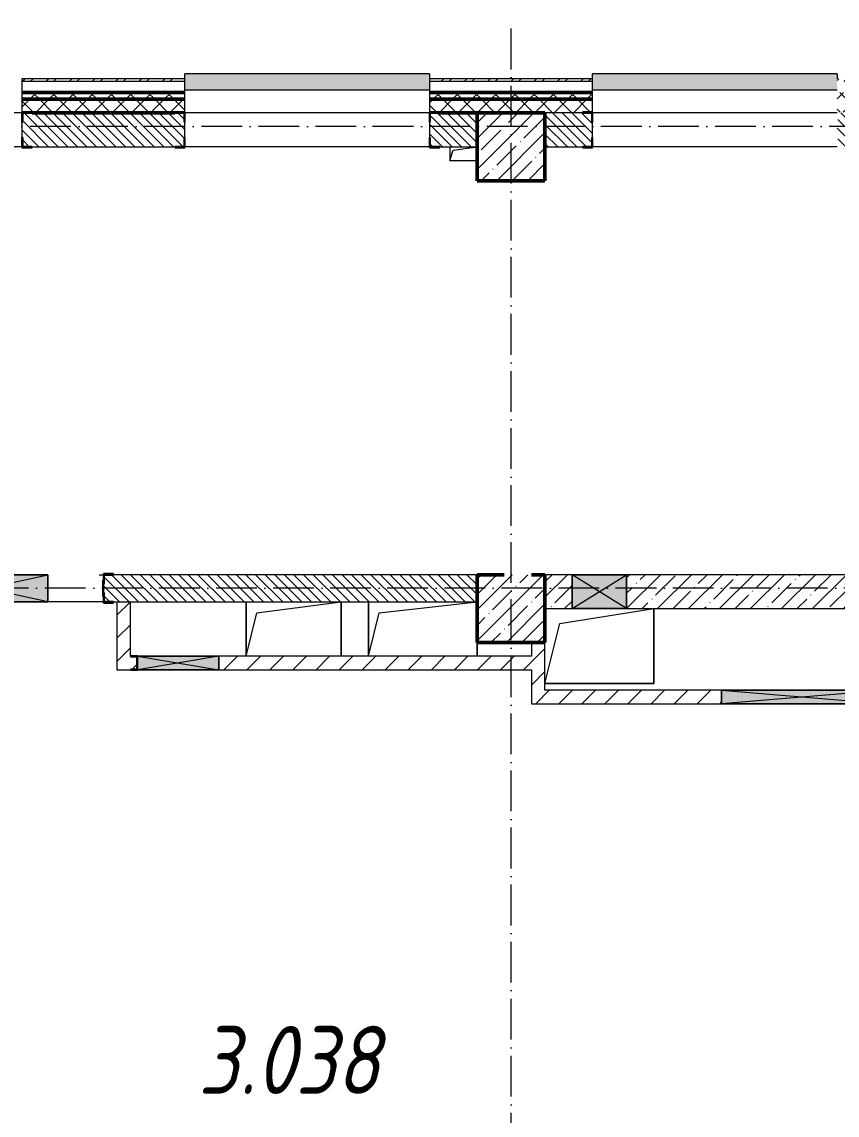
# Model space of a CAD drawing. Header units: millimetres. Extents: x 2294 to 908349, y -83289 to 219220.
# Drawn here: x 212584 to 218584, y 8128 to 16176 of the extents above; entities that cross this region are included whole.
import ezdxf

# ---------------------------------------------------------------- set-up
doc = ezdxf.new("R2010")
doc.units = ezdxf.units.MM
doc.linetypes.add('50_200_ШТРИХ_1Т_ш5_п1_п1_', pattern=[700, 500, -100, 0, -100])
for name, color, linetype, lineweight in [('A-DETL-GENF-OTLN', 7, 'Continuous', 9), ('A-FLOR-____-OTLN', 7, 'Continuous', 9), ('A-GENM-____-MCUT', 7, 'Continuous', 25), ('A-GENM-____-OTLN', 7, 'Continuous', 9), ('A-GENM-____-OTLN-1', 7, 'Continuous', 25), ('A-GLAZ-____-OTLN', 7, 'Continuous', 9), ('A-WALL-____-MCUT-1', 7, 'Continuous', 9), ('A-WALL-____-MCUT-2', 7, 'Continuous', 50), ('A-WALL-____-MCUT-3', 7, 'Continuous', 9), ('A-WALL-____-OTLN', 7, 'Continuous', 9), ('A-WALL-____-PATT-1', 7, 'Continuous', 9), ('A-WALL-FNSH-MCUT-1', 7, 'Continuous', 9), ('I-WALL-____-OTLN', 7, 'Continuous', 9), ('S-COLS-____-MCUT', 7, 'Continuous', 50), ('S-COLS-____-OTLN', 7, 'Continuous', 9), ('S-GRID-____-OTLN-1', 7, '50_200_ШТРИХ_1Т_ш5_п1_п1_', 9), ('Марки помещений', 7, 'Continuous', 9)]:
    doc.layers.add(name, color=color, linetype=linetype, lineweight=lineweight)
doc.layers.add('A-GLAZ-____-OTLN-1', color=7, linetype='Continuous', lineweight=9, true_color=0xc0c0c0)
doc.styles.add('ISOCPEUR_I_2', font='isocpeui.ttf', dxfattribs={"width": 0.85, "height": 2.3})
pattern_1 = [(45, (165583.51, 6025.28), (-70.71068, 70.71068), []), (135, (165583.51, 6025.28), (-70.71068, -70.71068), [])]
pattern_2 = [(45, (165583.5, 6025.28), (-114.04925, 114.04925), []), (45, (165697.56, 6025.28), (-114.04925, 114.04925), [201.612, -40.322, 3.353, -36.97])]
pattern_3 = [(45, (165583.51, 6025.28), (-84.85281, 84.85281), [])]
pattern_4 = [(135, (165583.507, 6025.276), (-35.35534, -35.35534), [])]

# ---------------------------------------------------------------- blocks, each defined once
blk = doc.blocks.new('3osi')
at = {"layer": 'S-GRID-____-OTLN-1', "color": 251, "ltscale": 0.6, "true_color": 0x636466}
for p, q in [((216183.5, 1542.7), (216183.5, 16175.8)), ((269657.9, 15406.3), (161153.7, 15406.3)), ((255902.3, 12006.3), (160914.7, 12006.3))]:
    blk.add_line(p, q, dxfattribs=at)
blk = doc.blocks.new('BSC_Колонна _Прямоугольная - 500х500-V65-АР1_План отверстий 3 этажа в осях 1-64_А-ГГ')
at = {"layer": 'S-COLS-____-OTLN'}
h = blk.add_hatch(dxfattribs=at)
h.set_pattern_fill('FP_102', color=256, style=0, pattern_type=2)
h.set_pattern_definition([(45, (-50600, -5831.04), (-114.04925, 114.04925), []), (45, (-50485.95, -5831.04), (-114.04925, 114.04925), [201.613, -40.323, 3.353, -36.97])])
h.paths.add_polyline_path([(-250, -250), (250, -250), (250, 250), (-250, 250)], flags=0)
at = {"layer": 'S-COLS-____-MCUT'}
for p, q in [((-50, 250), (-250, 250)), ((-250, 250), (-250, -250)), ((250, 250), (150, 250)), ((250, -250), (250, 250)), ((-250, -250), (250, -250))]:
    blk.add_line(p, q, dxfattribs=at)
blk = doc.blocks.new('Фахверк_СКБ_Уголок - 250_2700-27497298-АР1_План отверстий 3 этажа в осях 1-64_А-ГГ')
at = {"layer": 'A-GENM-____-MCUT'}
for p, q in [((200, 181), (125, 181)), ((125, 181), (125, 106)), ((131, 106), (131, 175)), ((131, 175), (200, 175)), ((200, 175), (200, 181)), ((125, 106), (131, 106)), ((131, -6), (125, -6)), ((125, -6), (125, -81)), ((131, -75), (131, -6)), ((200, -75), (131, -75)), ((200, -81), (200, -75)), ((125, -81), (200, -81))]:
    blk.add_line(p, q, dxfattribs=at)
blk = doc.blocks.new('154_Стойка_СКБ_Уголок - СМ-2480_200-28346303-АР1_План отверстий 3 этажа в осях 1-64_А-ГГ')
at = {"layer": 'A-GENM-____-MCUT'}
for p, q in [((125, 156), (125, 81)), ((200, 156), (125, 156)), ((125, 81), (131, 81)), ((131, 81), (131, 150)), ((131, 150), (200, 150)), ((200, 150), (200, 156)), ((131, 19), (125, 19)), ((125, 19), (125, -56)), ((131, -50), (131, 19)), ((125, -56), (200, -56)), ((200, -50), (131, -50)), ((200, -56), (200, -50))]:
    blk.add_line(p, q, dxfattribs=at)
blk = doc.blocks.new('Стойка_Влож_Полоса боковая - Полоса-28213942-АР1_План отверстий 3 этажа в осях 1-64_А-ГГ')
at = {"layer": 'A-GENM-____-OTLN'}
for p, q in [((-5, 60), (0, 60)), ((-5, -60), (-5, 60)), ((0, 31), (0, -31)), ((0, -60), (-5, -60))]:
    blk.add_line(p, q, dxfattribs=at)
blk = doc.blocks.new('AR_Отверстие прямоугольное _в плите_ - AR_Отверстие прямоугольное _в плите_-V180-АР1_План отверстий 3 этажа в осях 1-64_А-ГГ')
at = {"layer": 'A-GENM-____-OTLN'}
for p, q in [((-100, 50), (-100, -50)), ((-100, -50), (-75, 25)), ((-75, 25), (100, 50)), ((-100, -50), (100, -50))]:
    blk.add_line(p, q, dxfattribs=at)
blk = doc.blocks.new('AR_Отверстие прямоугольное _в плите_ - AR_Отверстие прямоугольное _в плите_-30552808-АР1_План отверстий 3 этажа в осях 1-64_А-ГГ')
at = {"layer": 'A-GENM-____-OTLN'}
for p, q in [((-290, 165), (400, 275)), ((400, -275), (400, 275)), ((-400, -275), (-290, 165)), ((-400, -275), (400, -275))]:
    blk.add_line(p, q, dxfattribs=at)
blk = doc.blocks.new('AR_Отверстие прямоугольное _в плите_ - AR_Отверстие прямоугольное _в плите_-30552525-АР1_План отверстий 3 этажа в осях 1-64_А-ГГ')
at = {"layer": 'A-GENM-____-OTLN'}
for p, q in [((-350, 200), (-350, -200)), ((-270, 120), (350, 200)), ((350, -200), (350, 200)), ((-350, -200), (-270, 120))]:
    blk.add_line(p, q, dxfattribs=at)
blk = doc.blocks.new('AR_Отверстие прямоугольное _в плите_ - AR_Отверстие прямоугольное _в плите_-V195-АР1_План отверстий 3 этажа в осях 1-64_А-ГГ')
at = {"layer": 'A-GENM-____-OTLN'}
for p, q in [((-400, 200), (-400, -200)), ((-320, 120), (400, 200)), ((-400, -200), (-320, 120)), ((400, -200), (400, -100))]:
    blk.add_line(p, q, dxfattribs=at)
blk = doc.blocks.new('AR_Отверстие прямоугольное _в стене__БезПР - AR_Отверстие прямоугольное _в стене__БезПР-30578434-АР1_План отверстий 3 этажа в осях 1-64_А-ГГ')
at = {"layer": 'A-GLAZ-____-OTLN-1'}
blk.add_hatch(color=256, dxfattribs=at).paths.add_polyline_path([(200, 125), (-200, 125), (-200, -125), (200, -125)], flags=0)
at = {"layer": 'A-DETL-GENF-OTLN'}
for p, q in [((-200, -125), (-200, 125)), ((-200, 125), (200, 125)), ((200, 125), (-200, -125)), ((-200, 125), (200, -125)), ((200, 125), (-200, 125)), ((-200, 125), (-200, -125)), ((200, 125), (200, -125)), ((200, -125), (200, 125)), ((200, -125), (-200, -125)), ((-200, -125), (200, -125))]:
    blk.add_line(p, q, dxfattribs=at)
at = {"layer": 'A-GLAZ-____-OTLN'}
blk.add_line((200, 125), (-200, 125), dxfattribs=at)
blk = doc.blocks.new('Отлив_СКБ - Отлив витража_120_НВФ-31885687-АР1_План отверстий 3 этажа в осях 1-64_А-ГГ')
at = {"layer": 'A-GLAZ-____-OTLN-1'}
for points in [[(0, 0), (0, -2), (1800, -2), (1800, 0), (534.2, 0)], [(0, -2), (0, -120), (1800, -120), (1800, -2), (534.2, -2)]]:
    blk.add_hatch(color=256, dxfattribs=at).paths.add_polyline_path(points, flags=0)
at = {"layer": 'A-GLAZ-____-OTLN'}
for p, q in [((0, 0), (1800, 0)), ((1800, -2), (0, -2)), ((0, -120), (0, -83)), ((0, -120), (1800, -120)), ((1800, -83), (1800, -120))]:
    blk.add_line(p, q, dxfattribs=at)
blk = doc.blocks.new('AR_Отверстие прямоугольное _в стене_ - AR_Отверстие прямоугольное _в стене__ОВ-36979025-АР1_План отверстий 3 этажа в осях 1-64_А-ГГ')
at = {"layer": 'A-GLAZ-____-OTLN'}
blk.add_hatch(color=256, dxfattribs=at).paths.add_polyline_path([(300, -50), (300, 50), (-300, 50), (-300, -50)], flags=0)
at = {"layer": 'A-DETL-GENF-OTLN'}
for p, q in [((-300, 50), (300, 50)), ((300, 50), (-300, -50)), ((-300, 50), (300, -50)), ((300, 50), (-300, 50)), ((300, 50), (300, -50)), ((300, -50), (300, 50)), ((300, -50), (-300, -50)), ((-300, -50), (300, -50))]:
    blk.add_line(p, q, dxfattribs=at)
blk = doc.blocks.new('AR_Отверстие прямоугольное _в стене__БезПР - AR_Отверстие прямоугольное _в стене__БезПР-36899640-АР1_План отверстий 3 этажа в осях 1-64_А-ГГ')
at = {"layer": 'A-GLAZ-____-OTLN'}
blk.add_hatch(color=256, dxfattribs=at).paths.add_polyline_path([(-450, 100), (-450, -100), (450, -100), (450, 100)], flags=0)
at = {"layer": 'A-DETL-GENF-OTLN'}
for p, q in [((-450, -100), (-450, 100)), ((-450, 100), (450, 100)), ((450, 100), (-450, -100)), ((-450, 100), (450, -100)), ((450, 100), (-450, 100)), ((-450, 100), (-450, -100)), ((450, 100), (450, -100)), ((450, -100), (450, 100)), ((450, -100), (-450, -100)), ((-450, -100), (450, -100))]:
    blk.add_line(p, q, dxfattribs=at)
at = {"layer": 'A-GLAZ-____-OTLN'}
blk.add_line((450, 100), (-450, 100), dxfattribs=at)
blk = doc.blocks.new('AR_Отверстие прямоугольное _в стене_ - AR_Отверстие прямоугольное _в стене__ОВ-36976812-АР1_План отверстий 3 этажа в осях 1-64_А-ГГ')
at = {"layer": 'A-GLAZ-____-OTLN'}
blk.add_hatch(color=256, dxfattribs=at).paths.add_polyline_path([(600, -50), (600, 50), (-600, 50), (-600, -50), (260.3, -50)], flags=0)
at = {"layer": 'A-DETL-GENF-OTLN'}
for p, q in [((-600, -50), (-600, 50)), ((-600, 50), (600, 50)), ((600, 50), (-600, -50)), ((-600, 50), (600, -50)), ((600, 50), (-600, 50)), ((-600, 50), (-600, -50)), ((600, -50), (-600, -50)), ((-600, -50), (600, -50))]:
    blk.add_line(p, q, dxfattribs=at)
blk = doc.blocks.new('154_Фахверк_СКБ_Швеллер - Тип_100_3960_зеркало-36793856-АР1_План отверстий 3 этажа в осях 1-64_А-ГГ')
at = {"layer": 'A-GENM-____-MCUT'}
for p, q in [((175, 50), (125, 50)), ((125, 50), (125, -50)), ((128, 47), (175, 47)), ((128, -47), (128, 47)), ((175, 47), (175, 50)), ((125, -50), (175, -50)), ((175, -47), (128, -47)), ((175, -50), (175, -47))]:
    blk.add_line(p, q, dxfattribs=at)
blk = doc.blocks.new('3floor')
at = {"layer": 'A-WALL-____-PATT-1'}
h = blk.add_hatch(dxfattribs=at)
h.set_pattern_fill('FP_3', color=256, style=0, pattern_type=2)
h.set_pattern_definition([(45, (165583.51, 6025.28), (-85.53659, 85.53659), []), (45, (165640.53, 6025.28), (-85.53659, 85.53659), [])])
h.paths.add_polyline_path([(237448.5, 15736.3), (237448.5, 15756.3), (233583.5, 15756.3), (233583.5, 15736.3), (236268.4, 15736.3)], flags=0)
h.paths.add_polyline_path([(225663.6, 15736.3), (225783.5, 15736.3), (225783.5, 15756.3), (224583.5, 15756.3), (224583.5, 15736.3)], flags=0)
h.paths.add_polyline_path([(222128.7, 15736.3), (222783.5, 15736.3), (222783.5, 15756.3), (221583.5, 15756.3), (221583.5, 15736.3)], flags=0)
h.paths.add_polyline_path([(219783.5, 15736.3), (219783.5, 15756.3), (218583.5, 15756.3), (218583.5, 15736.3), (218593.8, 15736.3)], flags=0)
h.paths.add_polyline_path([(216783.5, 15736.3), (216783.5, 15756.3), (215583.5, 15756.3), (215583.5, 15736.3)], flags=0)
h.paths.add_polyline_path([(212583.5, 15736.3), (213783.5, 15736.3), (213783.5, 15756.3), (212583.5, 15756.3)], flags=0)
h.paths.add_polyline_path([(210783.5, 15736.3), (210783.5, 15756.3), (209583.5, 15756.3), (209583.5, 15736.3), (209756.4, 15736.3)], flags=0)
h.paths.add_polyline_path([(206583.5, 15736.3), (207783.5, 15736.3), (207783.5, 15756.3), (206583.5, 15756.3)], flags=0)
h.paths.add_polyline_path([(204783.5, 15736.3), (204783.5, 15756.3), (203918.5, 15756.3), (203918.5, 15736.3), (204454, 15736.3)], flags=0)
h = blk.add_hatch(dxfattribs=at)
h.set_pattern_fill('FP_1', color=256, style=0, pattern_type=2)
h.set_pattern_definition(pattern_1)
h.paths.add_polyline_path([(239933.5, 15606.3), (239933.5, 15656.3), (233583.5, 15656.3), (233583.5, 15606.3), (239803.3, 15606.3)], flags=0)
h.paths.add_polyline_path([(225663.6, 15606.3), (225783.5, 15606.3), (225783.5, 15656.3), (224583.5, 15656.3), (224583.5, 15606.3)], flags=0)
h.paths.add_polyline_path([(222783.5, 15606.3), (222783.5, 15656.3), (221583.5, 15656.3), (221583.5, 15606.3), (222128.7, 15606.3)], flags=0)
h.paths.add_polyline_path([(219783.5, 15606.3), (219783.5, 15656.3), (218583.5, 15656.3), (218583.5, 15606.3), (218593.8, 15606.3)], flags=0)
h.paths.add_polyline_path([(216783.5, 15606.3), (216783.5, 15656.3), (215583.5, 15656.3), (215583.5, 15606.3)], flags=0)
h.paths.add_polyline_path([(212583.5, 15606.3), (213783.5, 15606.3), (213783.5, 15656.3), (212583.5, 15656.3)], flags=0)
h.paths.add_polyline_path([(210783.5, 15606.3), (210783.5, 15656.3), (209583.5, 15656.3), (209583.5, 15606.3), (209756.4, 15606.3)], flags=0)
h.paths.add_polyline_path([(207783.5, 15606.3), (207783.5, 15656.3), (206583.5, 15656.3), (206583.5, 15606.3)], flags=0)
h.paths.add_polyline_path([(204454, 15606.3), (204783.5, 15606.3), (204783.5, 15656.3), (203383.5, 15656.3), (203383.5, 15606.3)], flags=0)
h.paths.add_polyline_path([(200383.5, 15606.3), (201583.5, 15606.3), (201583.5, 15656.3), (200383.5, 15656.3)], flags=0)
h.paths.add_polyline_path([(198583.5, 15606.3), (198583.5, 15656.3), (197383.5, 15656.3), (197384.2, 15606.3)], flags=0)
h.paths.add_polyline_path([(195583.5, 15606.3), (195583.5, 15656.3), (194383.5, 15656.3), (194383.5, 15606.3)], flags=0)
h.paths.add_polyline_path([(192583.5, 15606.3), (192583.5, 15656.3), (189413.5, 15656.3), (189413.5, 15606.3), (190314.3, 15606.3)], flags=0)
h = blk.add_hatch(dxfattribs=at)
h.set_pattern_fill('FP_1', color=256, style=0, pattern_type=2)
h.set_pattern_definition(pattern_1)
h.paths.add_polyline_path([(239933.5, 15506.3), (239933.5, 15606.3), (233583.5, 15606.3), (233583.5, 15512.3), (233658.5, 15512.3), (233658.5, 15506.3), (239803.3, 15506.3)], flags=0)
h.paths.add_polyline_path([(225663.6, 15506.3), (225708.5, 15506.3), (225708.5, 15512.3), (225783.5, 15512.3), (225783.5, 15606.3), (224583.5, 15606.3), (224583.5, 15512.3), (224658.5, 15512.3), (224658.5, 15506.3), (225433.5, 15506.3)], flags=0)
h.paths.add_polyline_path([(222708.5, 15506.3), (222708.5, 15512.3), (222783.5, 15512.3), (222783.5, 15606.3), (221583.5, 15606.3), (221583.5, 15512.3), (221658.5, 15512.3), (221658.5, 15506.3), (222128.7, 15506.3)], flags=0)
h.paths.add_polyline_path([(219708.5, 15506.3), (219708.5, 15512.3), (219783.5, 15512.3), (219783.5, 15606.3), (218583.5, 15606.3), (218583.5, 15512.3), (218658.5, 15512.3), (218658.5, 15506.3), (219433.5, 15506.3)], flags=0)
h.paths.add_polyline_path([(216708.5, 15506.3), (216708.5, 15512.3), (216783.5, 15512.3), (216783.5, 15606.3), (215583.5, 15606.3), (215583.5, 15512.3), (215658.5, 15512.3), (215658.5, 15506.3), (215933.5, 15506.3)], flags=0)
h.paths.add_polyline_path([(213708.5, 15506.3), (213708.5, 15512.3), (213783.5, 15512.3), (213783.5, 15606.3), (212583.5, 15606.3), (212583.5, 15512.3), (212658.5, 15512.3), (212658.5, 15506.3), (213291.4, 15506.3)], flags=0)
h.paths.add_polyline_path([(209658.5, 15506.3), (210708.5, 15506.3), (210708.5, 15512.3), (210783.5, 15512.3), (210783.5, 15606.3), (209583.5, 15606.3), (209583.5, 15512.3), (209658.5, 15512.3)], flags=0)
h.paths.add_polyline_path([(206933.5, 15506.3), (207708.5, 15506.3), (207708.5, 15512.3), (207783.5, 15512.3), (207783.5, 15606.3), (206583.5, 15606.3), (206583.5, 15512.3), (206658.5, 15512.3), (206658.5, 15506.3)], flags=0)
h.paths.add_polyline_path([(204454, 15506.3), (204708.5, 15506.3), (204708.5, 15512.3), (204783.5, 15512.3), (204783.5, 15606.3), (203383.5, 15606.3), (203383.5, 15506.3), (204433.5, 15506.3)], flags=0)
h.paths.add_polyline_path([(200919.1, 15506.3), (201508.5, 15506.3), (201508.5, 15512.3), (201583.5, 15512.3), (201583.5, 15606.3), (200383.5, 15606.3), (200383.5, 15506.3), (200883.5, 15506.3)], flags=0)
h.paths.add_polyline_path([(198508.5, 15506.3), (198508.5, 15512.3), (198583.5, 15512.3), (198583.5, 15606.3), (197383.5, 15606.3), (197384.2, 15512.3), (197458.5, 15512.3), (197458.5, 15506.3)], flags=0)
h.paths.add_polyline_path([(195508.5, 15506.3), (195508.5, 15512.3), (195583.5, 15512.3), (195583.5, 15606.3), (194383.5, 15606.3), (194383.5, 15506.3), (194883.5, 15506.3)], flags=0)
h.paths.add_polyline_path([(192508.5, 15506.3), (192508.5, 15512.3), (192583.5, 15512.3), (192583.5, 15606.3), (189413.5, 15606.3), (189413.5, 15506.3), (191883.5, 15506.3)], flags=0)
h = blk.add_hatch(dxfattribs=at)
h.set_pattern_fill('FP_6', color=256, style=0, pattern_type=2)
h.set_pattern_definition(pattern_4)
h.paths.add_polyline_path([(215933.5, 15256.3), (215933.5, 15506.3), (215589.5, 15506.3), (215589.5, 15437.3), (215583.5, 15437.3), (215583.5, 15325.3), (215589.5, 15325.3), (215589.5, 15256.3), (215658.5, 15256.3)], flags=0)
h.paths.add_polyline_path([(212589.5, 15256.3), (213777.5, 15256.3), (213777.5, 15325.3), (213783.5, 15325.3), (213783.5, 15437.3), (213777.5, 15437.3), (213777.5, 15506.3), (212589.5, 15506.3), (212589.5, 15437.3), (212583.5, 15437.3), (212583.5, 15325.3), (212589.5, 15325.3), (212589.5, 15257.6)], flags=0)
h.paths.add_polyline_path([(210433.5, 15256.3), (210777.5, 15256.3), (210777.5, 15325.3), (210783.5, 15325.3), (210783.5, 15437.3), (210777.5, 15437.3), (210777.5, 15506.3), (210433.5, 15506.3), (210433.5, 15359.6)], flags=0)
h = blk.add_hatch(dxfattribs=at)
h.set_pattern_fill('FP_6', color=256, style=0, pattern_type=2)
h.set_pattern_definition(pattern_4)
h.paths.add_polyline_path([(218589.5, 15256.3), (218933.5, 15256.3), (218933.5, 15506.3), (218589.5, 15506.3), (218589.5, 15437.3), (218583.5, 15437.3), (218583.5, 15325.3), (218589.5, 15325.3)], flags=0)
h.paths.add_polyline_path([(216433.5, 15256.3), (216777.5, 15256.3), (216777.5, 15325.3), (216783.5, 15325.3), (216783.5, 15437.3), (216777.5, 15437.3), (216777.5, 15506.3), (216433.5, 15506.3), (216433.5, 15359.6)], flags=0)
h = blk.add_hatch(dxfattribs=at)
h.set_pattern_fill('FP_6', color=256, style=0, pattern_type=2)
h.set_pattern_definition(pattern_4)
h.paths.add_polyline_path([(215933.5, 11906.3), (215933.5, 12106.3), (213189.5, 12106.3), (213189.5, 12037.3), (213183.5, 12037.3), (213183.5, 11975.3), (213189.5, 11975.3), (213189.5, 11906.3), (215058.8, 11906.3)], flags=0)
h.paths.add_polyline_path([(211377.5, 11906.3), (211377.5, 11975.3), (211383.5, 11975.3), (211383.5, 12037.3), (211377.5, 12037.3), (211377.5, 12106.3), (211139.5, 12106.3), (211139.5, 12037.3), (211133.5, 12037.3), (211133.5, 11975.3), (211139.5, 11975.3), (211139.5, 11906.3), (211308.5, 11906.3)], flags=0)
h.paths.add_polyline_path([(210433.5, 11906.3), (210733.5, 11906.3), (210733.5, 12106.3), (210433.5, 12106.3)], flags=0)
h = blk.add_hatch(dxfattribs=at)
h.set_pattern_fill('FP_38', color=256, style=0, pattern_type=2)
h.set_pattern_definition(pattern_2)
h.paths.add_polyline_path([(218933.5, 11856.3), (218933.5, 12106.3), (217033.5, 12106.3), (217033.5, 11856.3), (218593.8, 11856.3)], flags=0)
h.paths.add_polyline_path([(216433.5, 11856.3), (216633.5, 11856.3), (216633.5, 12106.3), (216433.5, 12106.3)], flags=0)
h = blk.add_hatch(dxfattribs=at)
h.set_pattern_fill('FP_4', color=256, style=0, pattern_type=2)
h.set_pattern_definition(pattern_3)
h.paths.add_polyline_path([(213383.5, 11406.3), (213383.5, 11906.3), (213283.5, 11906.3), (213283.5, 11406.3)], flags=0)
h = blk.add_hatch(dxfattribs=at)
h.set_pattern_fill('FP_4', color=256, style=0, pattern_type=2)
h.set_pattern_definition(pattern_3)
h.paths.add_polyline_path([(216333.5, 11256.3), (216433.5, 11256.3), (216433.5, 11606.3), (216333.5, 11606.3), (216333.5, 11406.3)], flags=0)
h = blk.add_hatch(dxfattribs=at)
h.set_pattern_fill('FP_4', color=256, style=0, pattern_type=2)
h.set_pattern_definition(pattern_3)
h.paths.add_polyline_path([(216333.5, 11406.3), (216333.5, 11506.3), (214033.5, 11506.3), (214033.5, 11406.3), (215058.8, 11406.3)], flags=0)
h.paths.add_polyline_path([(213383.5, 11409.3), (213430.5, 11409.3), (213430.5, 11503.3), (213383.5, 11503.3), (213383.5, 11456.3)], flags=0)
h = blk.add_hatch(dxfattribs=at)
h.set_pattern_fill('FP_4', color=256, style=0, pattern_type=2)
h.set_pattern_definition(pattern_3)
h.paths.add_polyline_path([(219083.5, 11156.3), (219083.5, 11256.3), (218983.5, 11256.3), (218983.5, 11253.3), (218936.5, 11253.3), (218936.5, 11159.3), (218983.5, 11159.3), (218983.5, 11156.3)], flags=0)
h.paths.add_polyline_path([(217733.5, 11156.3), (217733.5, 11256.3), (216333.5, 11256.3), (216333.5, 11156.3)], flags=0)
at = {"layer": 'S-COLS-____-OTLN'}
h = blk.add_hatch(dxfattribs=at)
h.set_pattern_fill('FP_38', color=256, style=0, pattern_type=2)
h.set_pattern_definition(pattern_2)
h.paths.add_polyline_path([(215933.5, 15006.3), (216433.5, 15006.3), (216433.5, 15506.3), (215933.5, 15506.3), (215933.5, 15359.6)], flags=0)
at = {"layer": 'A-FLOR-____-OTLN'}
for p, q in [((214233.5, 11506.3), (214233.5, 11906.3)), ((214933.5, 11906.3), (214933.5, 11506.3)), ((215133.5, 11506.3), (215133.5, 11906.3)), ((217233.5, 11856.3), (217233.5, 11306.3)), ((215933.5, 11606.3), (215933.5, 11506.3)), ((217233.5, 11306.3), (216433.5, 11306.3))]:
    blk.add_line(p, q, dxfattribs=at)
at = {"layer": 'A-WALL-____-MCUT-1'}
for p, q in [((216633.5, 12106.3), (216433.5, 12106.3)), ((218933.5, 12106.3), (217033.5, 12106.3)), ((216433.5, 11856.3), (216633.5, 11856.3)), ((217033.5, 11856.3), (218933.5, 11856.3))]:
    blk.add_line(p, q, dxfattribs=at)
at = {"layer": 'A-WALL-____-MCUT-2'}
for p, q in [((213783.5, 15656.3), (212583.5, 15656.3)), ((216783.5, 15656.3), (215583.5, 15656.3)), ((213783.5, 15606.3), (212583.5, 15606.3)), ((216783.5, 15606.3), (215583.5, 15606.3)), ((212658.5, 15506.3), (213708.5, 15506.3)), ((215658.5, 15506.3), (215933.5, 15506.3))]:
    blk.add_line(p, q, dxfattribs=at)
at = {"layer": 'A-WALL-____-MCUT-3'}
for p, q in [((213783.5, 15736.3), (212583.5, 15736.3)), ((212583.5, 15736.3), (212583.5, 15512.3)), ((213783.5, 15512.3), (213783.5, 15736.3)), ((216783.5, 15736.3), (215583.5, 15736.3)), ((215583.5, 15736.3), (215583.5, 15512.3)), ((216783.5, 15512.3), (216783.5, 15736.3)), ((216708.5, 15506.3), (215933.5, 15506.3)), ((215933.5, 15256.3), (215933.5, 15506.3)), ((216433.5, 15506.3), (216433.5, 15256.3)), ((212583.5, 15437.3), (212583.5, 15325.3)), ((213783.5, 15325.3), (213783.5, 15437.3)), ((215583.5, 15437.3), (215583.5, 15325.3)), ((216783.5, 15325.3), (216783.5, 15437.3)), ((212658.5, 15256.3), (213708.5, 15256.3)), ((215658.5, 15256.3), (215933.5, 15256.3)), ((216433.5, 15256.3), (216708.5, 15256.3)), ((215933.5, 12106.3), (213258.5, 12106.3)), ((213258.5, 11906.3), (215933.5, 11906.3))]:
    blk.add_line(p, q, dxfattribs=at)
at = {"layer": 'A-WALL-____-OTLN'}
for p, q in [((212583.5, 15506.3), (210783.5, 15506.3)), ((215583.5, 15506.3), (213783.5, 15506.3)), ((218583.5, 15506.3), (216783.5, 15506.3)), ((212583.5, 15256.3), (210783.5, 15256.3)), ((215583.5, 15256.3), (213783.5, 15256.3)), ((218583.5, 15256.3), (216783.5, 15256.3))]:
    blk.add_line(p, q, dxfattribs=at)
at = {"layer": 'A-WALL-FNSH-MCUT-1'}
for p, q in [((213783.5, 15756.3), (212583.5, 15756.3)), ((212583.5, 15756.3), (212583.5, 15736.3)), ((212583.5, 15736.3), (212583.5, 15736.3)), ((213783.5, 15736.3), (213783.5, 15756.3)), ((216783.5, 15756.3), (215583.5, 15756.3)), ((215583.5, 15756.3), (215583.5, 15736.3)), ((215583.5, 15736.3), (215583.5, 15736.3)), ((216783.5, 15736.3), (216783.5, 15756.3)), ((213283.5, 11906.3), (213283.5, 11406.3)), ((213383.5, 11506.3), (213383.5, 11906.3)), ((216333.5, 11606.3), (216333.5, 11506.3)), ((216433.5, 11256.3), (216433.5, 11606.3)), ((216333.5, 11506.3), (214033.5, 11506.3)), ((213283.5, 11406.3), (213383.5, 11406.3)), ((214033.5, 11406.3), (216333.5, 11406.3)), ((216333.5, 11406.3), (216333.5, 11156.3)), ((217733.5, 11256.3), (216433.5, 11256.3)), ((216333.5, 11156.3), (217733.5, 11156.3))]:
    blk.add_line(p, q, dxfattribs=at)
at = {"layer": 'I-WALL-____-OTLN'}
for p, q in [((213153.5, 12106.3), (213183.5, 12106.3)), ((213183.5, 11906.3), (212773.5, 11906.3))]:
    blk.add_line(p, q, dxfattribs=at)
at = {"layer": 'S-COLS-____-MCUT'}
for p, q in [((216433.5, 15506.3), (215933.5, 15506.3)), ((215933.5, 15506.3), (215933.5, 15006.3)), ((216433.5, 15006.3), (216433.5, 15506.3)), ((215933.5, 15006.3), (216433.5, 15006.3))]:
    blk.add_line(p, q, dxfattribs=at)
at = {"layer": 'A-GENM-____-OTLN'}
for name, p in [('AR_Отверстие прямоугольное _в плите_ - AR_Отверстие прямоугольное _в плите_-V180-АР1_План отверстий 3 этажа в осях 1-64_А-ГГ', (215833.5, 15206.3)), ('Стойка_Влож_Полоса боковая - Полоса-28213942-АР1_План отверстий 3 этажа в осях 1-64_А-ГГ', (213183.5, 12006.3)), ('AR_Отверстие прямоугольное _в плите_ - AR_Отверстие прямоугольное _в плите_-30552525-АР1_План отверстий 3 этажа в осях 1-64_А-ГГ', (214583.5, 11706.3)), ('AR_Отверстие прямоугольное _в плите_ - AR_Отверстие прямоугольное _в плите_-V195-АР1_План отверстий 3 этажа в осях 1-64_А-ГГ', (215533.5, 11706.3)), ('AR_Отверстие прямоугольное _в плите_ - AR_Отверстие прямоугольное _в плите_-30552808-АР1_План отверстий 3 этажа в осях 1-64_А-ГГ', (216833.5, 11581.3))]:
    blk.add_blockref(name, p, dxfattribs=at)
at = {"layer": 'A-GENM-____-OTLN-1'}
for name, p in [('Фахверк_СКБ_Уголок - 250_2700-27497298-АР1_План отверстий 3 этажа в осях 1-64_А-ГГ', (212458.5, 15331.3)), ('Фахверк_СКБ_Уголок - 250_2700-27497298-АР1_План отверстий 3 этажа в осях 1-64_А-ГГ', (215458.5, 15331.3)), ('154_Стойка_СКБ_Уголок - СМ-2480_200-28346303-АР1_План отверстий 3 этажа в осях 1-64_А-ГГ', (213058.5, 11956.3))]:
    blk.add_blockref(name, p, dxfattribs=at)
at = {"layer": 'A-GENM-____-OTLN-1', "rotation": 180}
for name, p in [('Фахверк_СКБ_Уголок - 250_2700-27497298-АР1_План отверстий 3 этажа в осях 1-64_А-ГГ', (213908.5, 15431.3)), ('Фахверк_СКБ_Уголок - 250_2700-27497298-АР1_План отверстий 3 этажа в осях 1-64_А-ГГ', (216908.5, 15431.3)), ('154_Фахверк_СКБ_Швеллер - Тип_100_3960_зеркало-36793856-АР1_План отверстий 3 этажа в осях 1-64_А-ГГ', (213558.5, 11456.3))]:
    blk.add_blockref(name, p, dxfattribs=at)
at = {"layer": 'A-GLAZ-____-OTLN', "rotation": 180}
for name, p in [('Отлив_СКБ - Отлив витража_120_НВФ-31885687-АР1_План отверстий 3 этажа в осях 1-64_А-ГГ', (215583.5, 15673.3)), ('Отлив_СКБ - Отлив витража_120_НВФ-31885687-АР1_План отверстий 3 этажа в осях 1-64_А-ГГ', (218583.5, 15673.3)), ('AR_Отверстие прямоугольное _в стене__БезПР - AR_Отверстие прямоугольное _в стене__БезПР-36899640-АР1_План отверстий 3 этажа в осях 1-64_А-ГГ', (212323.5, 12006.3)), ('AR_Отверстие прямоугольное _в стене__БезПР - AR_Отверстие прямоугольное _в стене__БезПР-30578434-АР1_План отверстий 3 этажа в осях 1-64_А-ГГ', (216833.5, 11981.3))]:
    blk.add_blockref(name, p, dxfattribs=at)
at = {"layer": 'A-GLAZ-____-OTLN'}
for name, p in [('AR_Отверстие прямоугольное _в стене_ - AR_Отверстие прямоугольное _в стене__ОВ-36979025-АР1_План отверстий 3 этажа в осях 1-64_А-ГГ', (213733.5, 11456.3)), ('AR_Отверстие прямоугольное _в стене_ - AR_Отверстие прямоугольное _в стене__ОВ-36976812-АР1_План отверстий 3 этажа в осях 1-64_А-ГГ', (218333.5, 11206.3))]:
    blk.add_blockref(name, p, dxfattribs=at)
at = {"layer": 'S-COLS-____-OTLN'}
blk.add_blockref('BSC_Колонна _Прямоугольная - 500х500-V65-АР1_План отверстий 3 этажа в осях 1-64_А-ГГ', (216183.5, 11856.3), dxfattribs=at)
at = {"layer": 'Марки помещений', "insert": (213881, 8784.3), "char_height": 500, "width": 785.654, "attachment_point": 1, "style": 'ISOCPEUR_I_2'}
blk.add_mtext('3.038', dxfattribs=at)

msp = doc.modelspace()

# ---------------------------------------------------------------- block references
for name in ['3osi', '3floor']:
    msp.add_blockref(name, (0, 0))

doc.saveas('drawing.dxf')
